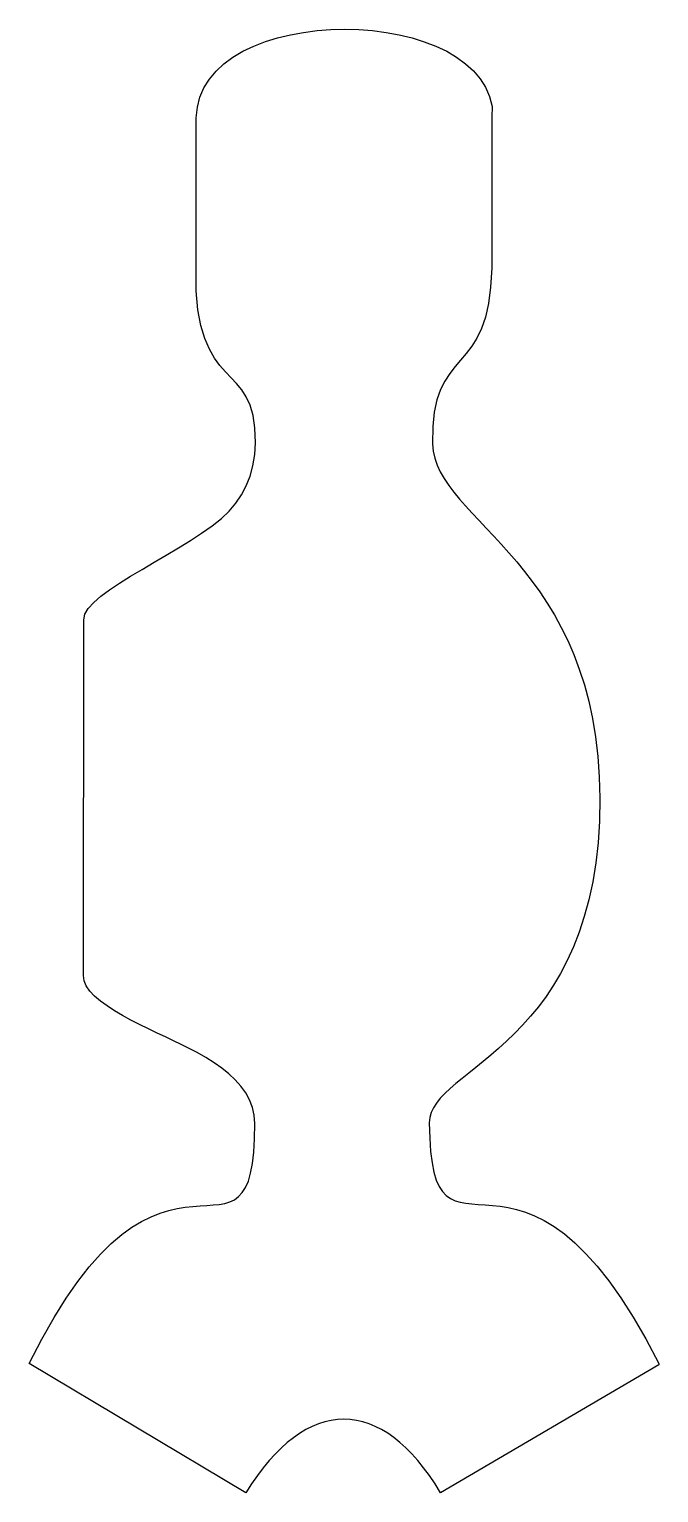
# Model space of a CAD drawing. Extents: x 94.9 to 116.4, y 49.7 to 99.7.
import ezdxf

# ---------------------------------------------------------------- set-up
doc = ezdxf.new("R2010")
doc.units = 0
doc.layers.add('outline-stubby', color=7, linetype='CONTINUOUS')

msp = doc.modelspace()

# ---------------------------------------------------------------- linework, layer by layer
at = {"layer": 'outline-stubby', "color": 7}
for p, q in [((103.81265, 99.536099), (104.264737, 99.618508)), ((104.264737, 99.618508), (104.727928, 99.677286)), ((104.727928, 99.677286), (105.198517, 99.712454)), ((105.198517, 99.712454), (105.672788, 99.724025)), ((105.672788, 99.724025), (106.147035, 99.712031)), ((106.147035, 99.712031), (106.617544, 99.676507)), ((106.617544, 99.676507), (107.080609, 99.617469)), ((107.080609, 99.617469), (107.532514, 99.534933)), ((102.189585, 98.969659), (102.56014, 99.146835)), ((102.56014, 99.146835), (102.956642, 99.300285)), ((102.956642, 99.300285), (103.375384, 99.430031)), ((103.375384, 99.430031), (103.81265, 99.536099)), ((107.532514, 99.534933), (107.96955, 99.428931)), ((107.96955, 99.428931), (108.388006, 99.299481)), ((108.388006, 99.299481), (108.784173, 99.146604)), ((108.784173, 99.146604), (109.154338, 98.970331)), ((101.541168, 98.544037), (101.848691, 98.768734)), ((101.848691, 98.768734), (102.189585, 98.969659)), ((109.154338, 98.970331), (109.494794, 98.770678)), ((109.494794, 98.770678), (109.801827, 98.547672)), ((101.041073, 98.02323), (101.270726, 98.295543)), ((101.270726, 98.295543), (101.541168, 98.544037)), ((109.801827, 98.547672), (110.071727, 98.301334)), ((110.071727, 98.301334), (110.300781, 98.031688)), ((100.71899, 97.407051), (100.855924, 97.727074)), ((100.855924, 97.727074), (101.041073, 98.02323)), ((110.300781, 98.031688), (110.485284, 97.738761)), ((110.485284, 97.738761), (110.621521, 97.422571)), ((100.633976, 97.063141), (100.71899, 97.407051)), ((110.621521, 97.422571), (110.705784, 97.083142)), ((110.705784, 97.083142), (110.703244, 96.7205)), ((100.584988, 96.695318), (100.633976, 97.063141)), ((100.584988, 91.562791), (100.584988, 96.695318)), ((110.703244, 96.7205), (110.703244, 91.568367)), ((100.58781, 90.78454), (100.584988, 91.562791)), ((110.703244, 91.568367), (110.647779, 90.907138)), ((100.652532, 90.132979), (100.58781, 90.78454)), ((110.647779, 90.907138), (110.580686, 90.350759)), ((100.753542, 89.592521), (100.652532, 90.132979)), ((110.580686, 90.350759), (110.47717, 89.8849)), ((100.884843, 89.147586), (100.753542, 89.592521)), ((110.47717, 89.8849), (110.343507, 89.495233)), ((101.040432, 88.782583), (100.884843, 89.147586)), ((110.185959, 89.167429), (110.010798, 88.88716)), ((110.343507, 89.495233), (110.185959, 89.167429)), ((101.214309, 88.481929), (101.040432, 88.782583)), ((109.824297, 88.640094), (109.632719, 88.411906)), ((110.010798, 88.88716), (109.824297, 88.640094)), ((101.400469, 88.230037), (101.214309, 88.481929)), ((101.592911, 88.01132), (101.400469, 88.230037)), ((109.44234, 88.188262), (109.259424, 87.954839)), ((109.632719, 88.411906), (109.44234, 88.188262)), ((101.785448, 87.810195), (101.592911, 88.01132)), ((101.971819, 87.611076), (101.785448, 87.810195)), ((102.145902, 87.398376), (101.971819, 87.611076)), ((109.090243, 87.697303), (108.941068, 87.401331)), ((109.259424, 87.954839), (109.090243, 87.697303)), ((102.301571, 87.156511), (102.145902, 87.398376)), ((102.432699, 86.869895), (102.301571, 87.156511)), ((108.941068, 87.401331), (108.818166, 87.052586)), ((102.533168, 86.522942), (102.432699, 86.869895)), ((108.727807, 86.636746), (108.676259, 86.139476)), ((108.818166, 87.052586), (108.727807, 86.636746)), ((102.596854, 86.100069), (102.533168, 86.522942)), ((102.617626, 85.585685), (102.596854, 86.100069)), ((108.676259, 86.139476), (108.669796, 85.546453)), ((102.594991, 85.180417), (102.617626, 85.585685)), ((102.532843, 84.801017), (102.594991, 85.180417)), ((108.669796, 85.546453), (108.692741, 85.300237)), ((108.692741, 85.300237), (108.746157, 85.059995)), ((102.433828, 84.446227), (102.532843, 84.801017)), ((108.746157, 85.059995), (108.828007, 84.824278)), ((108.828007, 84.824278), (108.936245, 84.591631)), ((108.936245, 84.591631), (109.06883, 84.360601)), ((102.135754, 83.805444), (102.300586, 84.114788)), ((102.300586, 84.114788), (102.433828, 84.446227)), ((109.06883, 84.360601), (109.223723, 84.12974)), ((109.223723, 84.12974), (109.398881, 83.897593)), ((101.941966, 83.516931), (102.135754, 83.805444)), ((109.398881, 83.897593), (109.59226, 83.662708)), ((109.59226, 83.662708), (109.801821, 83.423634)), ((101.450798, 82.99602), (101.721861, 83.247996)), ((101.721861, 83.247996), (101.941966, 83.516931)), ((109.801821, 83.423634), (110.025519, 83.178919)), ((110.025519, 83.178919), (110.261315, 82.927109)), ((100.776885, 82.491254), (101.132838, 82.743547)), ((101.132838, 82.743547), (101.450798, 82.99602)), ((110.261315, 82.927109), (110.507168, 82.666757)), ((110.507168, 82.666757), (110.761032, 82.396405)), ((99.986637, 81.9899), (100.391846, 82.239814)), ((100.391846, 82.239814), (100.776885, 82.491254)), ((110.761032, 82.396405), (111.020866, 82.114603)), ((111.020866, 82.114603), (111.284633, 81.819898)), ((99.15133, 81.497369), (99.570162, 81.742194)), ((99.570162, 81.742194), (99.986637, 81.9899)), ((111.284633, 81.819898), (111.550286, 81.510842)), ((98.342227, 81.019059), (98.739048, 81.256097)), ((98.739048, 81.256097), (99.15133, 81.497369)), ((111.550286, 81.510842), (111.815784, 81.185979)), ((111.815784, 81.185979), (112.079086, 80.843858)), ((97.630601, 80.560371), (97.969776, 80.786922)), ((97.969776, 80.786922), (98.342227, 81.019059)), ((112.079086, 80.843858), (112.338152, 80.483028)), ((96.901827, 79.920957), (97.087718, 80.126714)), ((97.087718, 80.126714), (97.333613, 80.340077)), ((97.333613, 80.340077), (97.630601, 80.560371)), ((112.338152, 80.483028), (112.590938, 80.102037)), ((112.590938, 80.102037), (112.835402, 79.69943)), ((96.745687, 79.534973), (96.784846, 79.723487)), ((96.784846, 79.723487), (96.901827, 79.920957)), ((112.835402, 79.69943), (113.069503, 79.273757)), ((96.736769, 67.370767), (96.745687, 79.534973)), ((113.069503, 79.273757), (113.291197, 78.823565)), ((113.291197, 78.823565), (113.498447, 78.347405)), ((113.498447, 78.347405), (113.689206, 77.843822)), ((113.689206, 77.843822), (113.861435, 77.311361)), ((113.861435, 77.311361), (114.01309, 76.748579)), ((114.01309, 76.748579), (114.142131, 76.154016)), ((114.142131, 76.154016), (114.246516, 75.526221)), ((114.246516, 75.526221), (114.324203, 74.863747)), ((114.324203, 74.863747), (114.373149, 74.165134)), ((114.373149, 74.165134), (114.391324, 73.428938)), ((114.391324, 73.428938), (114.376621, 72.647885)), ((114.376621, 72.647885), (114.329529, 71.911903)), ((114.329529, 71.911903), (114.252194, 71.219281)), ((114.252194, 71.219281), (114.146776, 70.568319)), ((114.146776, 70.568319), (114.015435, 69.957311)), ((114.015435, 69.957311), (113.860329, 69.384549)), ((113.860329, 69.384549), (113.683621, 68.848335)), ((113.683621, 68.848335), (113.487462, 68.346959)), ((113.487462, 68.346959), (113.274021, 67.878716)), ((113.274021, 67.878716), (113.045449, 67.441906)), ((96.759403, 67.192453), (96.736769, 67.370767)), ((96.834246, 67.015364), (96.759403, 67.192453)), ((113.045449, 67.441906), (112.803906, 67.034818)), ((96.955839, 66.839921), (96.834246, 67.015364)), ((97.118723, 66.66654), (96.955839, 66.839921)), ((97.31745, 66.495641), (97.118723, 66.66654)), ((112.551557, 66.655754), (112.290555, 66.303001)), ((112.803906, 67.034818), (112.551557, 66.655754)), ((97.546566, 66.327639), (97.31745, 66.495641)), ((97.80062, 66.162957), (97.546566, 66.327639)), ((98.074158, 66.002009), (97.80062, 66.162957)), ((112.290555, 66.303001), (112.023062, 65.974862)), ((98.361729, 65.845212), (98.074158, 66.002009)), ((98.657876, 65.692989), (98.361729, 65.845212)), ((98.957153, 65.545754), (98.657876, 65.692989)), ((111.751234, 65.669627), (111.477236, 65.385596)), ((112.023062, 65.974862), (111.751234, 65.669627)), ((99.254101, 65.403929), (98.957153, 65.545754)), ((99.543275, 65.267929), (99.254101, 65.403929)), ((99.819214, 65.138172), (99.543275, 65.267929)), ((100.076471, 65.015077), (99.819214, 65.138172)), ((111.203221, 65.12106), (110.93135, 64.874313)), ((111.477236, 65.385596), (111.203221, 65.12106)), ((100.309593, 64.899064), (100.076471, 65.015077)), ((100.620982, 64.736225), (100.309593, 64.899064)), ((100.919161, 64.566228), (100.620982, 64.736225)), ((101.201488, 64.388344), (100.919161, 64.566228)), ((110.663787, 64.643656), (110.402683, 64.427381)), ((110.93135, 64.874313), (110.663787, 64.643656)), ((101.465318, 64.201846), (101.201488, 64.388344)), ((101.708009, 64.006003), (101.465318, 64.201846)), ((110.150202, 64.223783), (109.908501, 64.031158)), ((110.402683, 64.427381), (110.150202, 64.223783)), ((101.926921, 63.800088), (101.708009, 64.006003)), ((102.119407, 63.58337), (101.926921, 63.800088)), ((102.282825, 63.35512), (102.119407, 63.58337)), ((109.466078, 63.672007), (109.269677, 63.50207)), ((109.67974, 63.847801), (109.466078, 63.672007)), ((109.908501, 64.031158), (109.67974, 63.847801)), ((102.414536, 63.11461), (102.282825, 63.35512)), ((102.511894, 62.861112), (102.414536, 63.11461)), ((108.937281, 63.172954), (108.805607, 63.010366)), ((109.09269, 63.336287), (108.937281, 63.172954)), ((109.269677, 63.50207), (109.09269, 63.336287)), ((102.572258, 62.593896), (102.511894, 62.861112)), ((102.592973, 62.312232), (102.572258, 62.593896)), ((108.622101, 62.680597), (108.574586, 62.510011)), ((108.699828, 62.846815), (108.622101, 62.680597)), ((108.805607, 63.010366), (108.699828, 62.846815)), ((102.584055, 61.784607), (102.592973, 62.312232)), ((108.574586, 62.510011), (108.559431, 62.333351)), ((108.559431, 62.333351), (108.573598, 61.808373)), ((102.557385, 61.32925), (102.584055, 61.784607)), ((108.573598, 61.808373), (108.604905, 61.355429)), ((102.513251, 60.940686), (102.557385, 61.32925)), ((108.604905, 61.355429), (108.65314, 60.969038)), ((102.373687, 60.342031), (102.451924, 60.613441)), ((102.451924, 60.613441), (102.513251, 60.940686)), ((108.65314, 60.969038), (108.718073, 60.643732)), ((108.718073, 60.643732), (108.799483, 60.374029)), ((102.167577, 59.944814), (102.278809, 60.120983)), ((102.278809, 60.120983), (102.373687, 60.342031)), ((108.799483, 60.374029), (108.897143, 60.15446)), ((108.897143, 60.15446), (109.010831, 59.979547)), ((101.375791, 59.545492), (101.564638, 59.579415)), ((101.564638, 59.579415), (101.738517, 59.630831)), ((101.738517, 59.630831), (101.897152, 59.705216)), ((101.897152, 59.705216), (102.040267, 59.808052)), ((102.040267, 59.808052), (102.167577, 59.944814)), ((109.010831, 59.979547), (109.14032, 59.843815)), ((109.14032, 59.843815), (109.285385, 59.741786)), ((109.285385, 59.741786), (109.445803, 59.667991)), ((109.445803, 59.667991), (109.621348, 59.616948)), ((109.621348, 59.616948), (109.811795, 59.583189)), ((109.811795, 59.583189), (110.016919, 59.561232)), ((110.016919, 59.561232), (110.236497, 59.545597)), ((98.725417, 58.963319), (99.048621, 59.123581)), ((99.048621, 59.123581), (99.359638, 59.24656)), ((99.359638, 59.24656), (99.658195, 59.337734)), ((99.658195, 59.337734), (99.944013, 59.402578)), ((99.944013, 59.402578), (100.216812, 59.446571)), ((100.216812, 59.446571), (100.476315, 59.475191)), ((100.476315, 59.475191), (100.722241, 59.49393)), ((100.722241, 59.49393), (100.954315, 59.508239)), ((100.954315, 59.508239), (101.172258, 59.523592)), ((101.172258, 59.523592), (101.375791, 59.545492)), ((110.236497, 59.545597), (110.470301, 59.530836)), ((110.470301, 59.530836), (110.718106, 59.511448)), ((110.718106, 59.511448), (110.979692, 59.481958)), ((110.979692, 59.481958), (111.254831, 59.436899)), ((111.254831, 59.436899), (111.543296, 59.370791)), ((111.543296, 59.370791), (111.844864, 59.278163)), ((111.844864, 59.278163), (112.159313, 59.153536)), ((112.159313, 59.153536), (112.486415, 58.991439)), ((98.043574, 58.509031), (98.390309, 58.760294)), ((98.390309, 58.760294), (98.725417, 58.963319)), ((112.486415, 58.991439), (112.825945, 58.786394)), ((112.825945, 58.786394), (113.177681, 58.532927)), ((97.316335, 57.839874), (97.68549, 58.204051)), ((97.68549, 58.204051), (98.043574, 58.509031)), ((113.177681, 58.532927), (113.541395, 58.225562)), ((113.541395, 58.225562), (113.916864, 57.858825)), ((96.936388, 57.411026), (97.316335, 57.839874)), ((113.916864, 57.858825), (114.303861, 57.42724)), ((96.545928, 56.912026), (96.936388, 57.411026)), ((114.303861, 57.42724), (114.702161, 56.92533)), ((96.145231, 56.337399), (96.545928, 56.912026)), ((114.702161, 56.92533), (115.111544, 56.347621)), ((95.734576, 55.681664), (96.145231, 56.337399)), ((115.111544, 56.347621), (115.531781, 55.688641)), ((95.314242, 54.939349), (95.734576, 55.681664)), ((115.531781, 55.688641), (115.96265, 54.942911)), ((94.884508, 54.10497), (95.314242, 54.939349)), ((115.96265, 54.942911), (116.403922, 54.104956)), ((102.292844, 49.684797), (94.884508, 54.10497)), ((116.403955, 54.054599), (108.945223, 49.684823)), ((116.403922, 54.104956), (116.403955, 54.054599)), ((104.985402, 52.107068), (104.769262, 52.038102)), ((105.202047, 52.156438), (104.985402, 52.107068)), ((105.418989, 52.186204), (105.202047, 52.156438)), ((105.636009, 52.196364), (105.418989, 52.186204)), ((105.8529, 52.186909), (105.636009, 52.196364)), ((106.06944, 52.157809), (105.8529, 52.186909)), ((106.285425, 52.109069), (106.06944, 52.157809)), ((106.500634, 52.040687), (106.285425, 52.109069)), ((103.91405, 51.566415), (103.703648, 51.399582)), ((104.126024, 51.713693), (103.91405, 51.566415)), ((104.339362, 51.841407), (104.126024, 51.713693)), ((104.553845, 51.949543), (104.339362, 51.841407)), ((104.769262, 52.038102), (104.553845, 51.949543)), ((106.71486, 51.952651), (106.500634, 52.040687)), ((106.927884, 51.844952), (106.71486, 51.952651)), ((107.139497, 51.717582), (106.927884, 51.844952)), ((107.349482, 51.570539), (107.139497, 51.717582)), ((107.557629, 51.403807), (107.349482, 51.570539)), ((103.495035, 51.213197), (103.288423, 51.007271)), ((103.703648, 51.399582), (103.495035, 51.213197)), ((107.763722, 51.217383), (107.557629, 51.403807)), ((107.967549, 51.011256), (107.763722, 51.217383)), ((103.084026, 50.781812), (102.882054, 50.536826)), ((103.288423, 51.007271), (103.084026, 50.781812)), ((108.168897, 50.785422), (107.967549, 51.011256)), ((108.367551, 50.539869), (108.168897, 50.785422)), ((108.5633, 50.274588), (108.367551, 50.539869)), ((102.682726, 50.272325), (102.486251, 49.98831)), ((102.882054, 50.536826), (102.682726, 50.272325)), ((108.755928, 49.989578), (108.5633, 50.274588)), ((102.486251, 49.98831), (102.292844, 49.684797)), ((108.945223, 49.684823), (108.755928, 49.989578))]:
    msp.add_line(p, q, dxfattribs=at)

doc.saveas('drawing.dxf')
